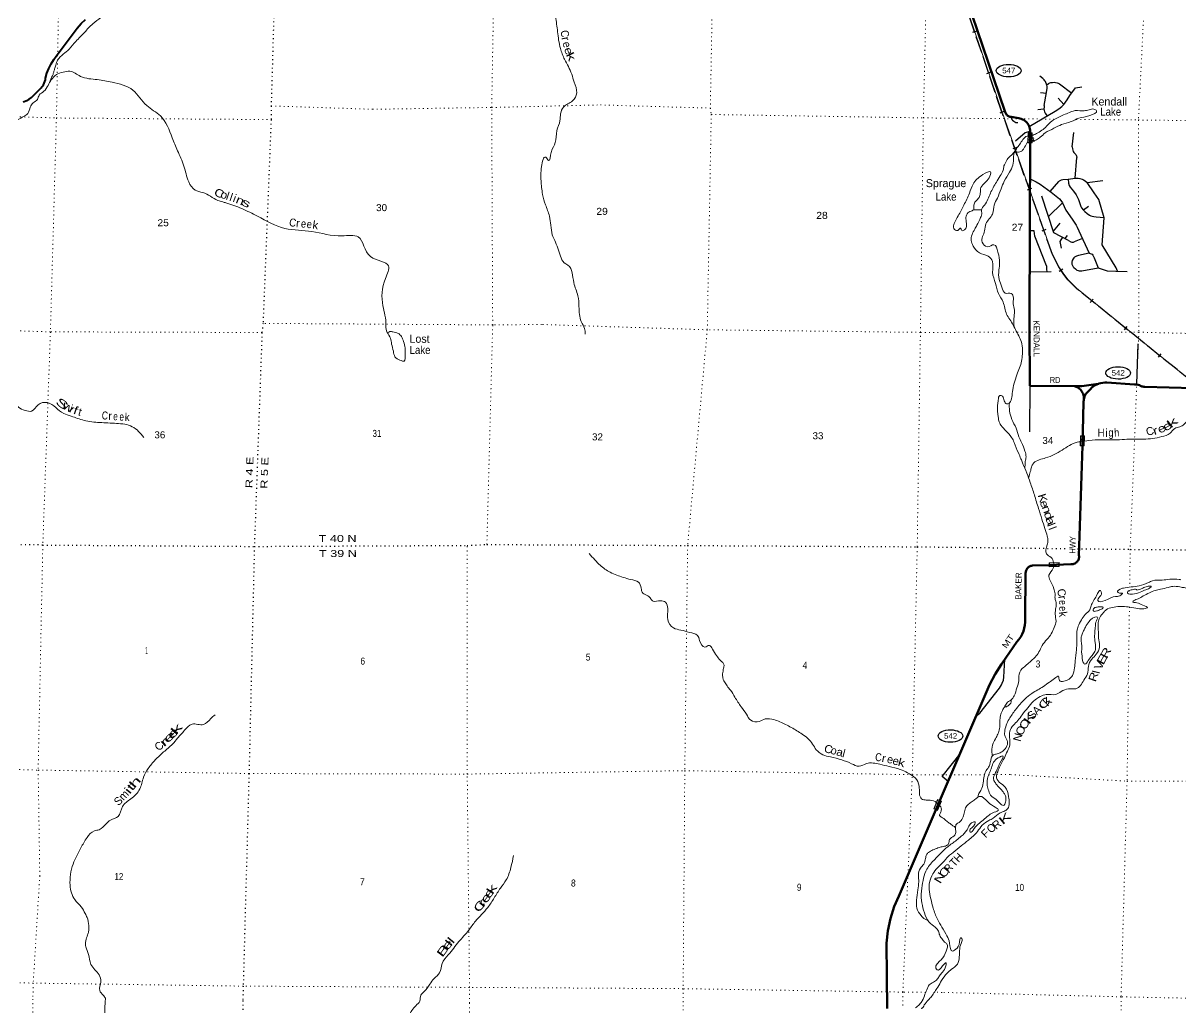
# Model space of a CAD drawing. Header units: feet. Extents: x -489137 to -242534, y 368785 to 558127.
# Drawn here: x -302494 to -273567, y 507338 to 531941 of the extents above; entities that cross this region are included whole.
import ezdxf
from ezdxf.enums import TextEntityAlignment as Align

# ---------------------------------------------------------------- set-up
doc = ezdxf.new("R2010")
doc.units = ezdxf.units.FT
doc.header["$LTSCALE"] = 70
doc.linetypes.add('DOTTED', pattern=[1.5, 0.3, -1.2])
doc.linetypes.add('LONG_DASHED', pattern=[7.5, 6, -1.5])
for name, color, linetype, lineweight in [('17', 7, 'Continuous', 25), ('23', 7, 'Continuous', 70), ('26', 7, 'Continuous', 40), ('29', 7, 'Continuous', 25), ('39', 7, 'Continuous', 13), ('59', 7, 'Continuous', 13), ('6', 7, 'DOTTED', 25), ('63', 7, 'Continuous', 25), ('7', 7, 'DOTTED', 13)]:
    doc.layers.add(name, color=color, linetype=linetype, lineweight=lineweight)
doc.layers.add('41', color=7, linetype='Continuous')

msp = doc.modelspace()

# ---------------------------------------------------------------- linework, layer by layer
at = {"layer": '17'}
for centre in [(-277869.13, 530754.75), (-275134.23, 523201.69), (-279322.98, 514129.83)]:
    msp.add_ellipse(centre, major_axis=(-309.24, 1), ratio=0.500121, dxfattribs=at)
at = {"layer": '23'}
for points in [[(-276223.47, 522872.45), (-277340.18, 522880.81), (-277348.92, 524379.46), (-277343.27, 526950.73), (-277334.45, 528949.16), (-277330.12, 529231.88), (-277331.45, 529266.62), (-277336.41, 529301.03), (-277344.94, 529334.73), (-277356.94, 529367.36), (-277372.29, 529398.55), (-277390.82, 529427.97), (-277412.31, 529455.29), (-277436.55, 529480.22), (-277463.26, 529502.47), (-277492.15, 529521.81), (-277522.9, 529538.02), (-277555.18, 529550.93), (-277588.63, 529560.4), (-277615.49, 529565.35), (-277805.41, 529597.38), (-277822.52, 529599.31), (-277839.34, 529603.02), (-277855.68, 529608.47), (-277871.36, 529615.59), (-277886.21, 529624.32), (-277900.06, 529634.55), (-277912.78, 529646.17), (-277924.2, 529659.05), (-277934.22, 529673.06), (-277942.72, 529688.04), (-277943.53, 529689.91), (-277947.22, 529699.34), (-277961.01, 529739.91), (-281933.98, 541423.99)], [(-276223.47, 522872.45), (-276044.57, 522871.11), (-275630.64, 522930.92), (-275628.17, 522931.28)], [(-275990.63, 522540.63), (-275992.28, 522583.57), (-275994.97, 522615.61), (-276000.99, 522647.2), (-276010.29, 522677.98), (-276022.75, 522707.62), (-276038.24, 522735.8), (-276056.59, 522762.21), (-276077.6, 522786.55), (-276101.04, 522808.56), (-276126.65, 522828), (-276154.16, 522844.66), (-276183.25, 522858.35), (-276223.47, 522872.45)], [(-275990.63, 522540.63), (-275983.25, 522574.17), (-275971.46, 522609.57), (-275956.04, 522643.54), (-275937.15, 522675.71), (-275924.1, 522694.18), (-275819.25, 522805.13), (-275795.58, 522830.18), (-275770.62, 522850.8), (-275755.31, 522863.45), (-275711.73, 522892.36), (-275665.38, 522916.57), (-275628.17, 522931.28)], [(-273252.09, 522818.58), (-274467.84, 522857.04), (-274492.71, 522857.82), (-274517.84, 522860.53), (-274526.87, 522862.18), (-274543.17, 522866.97), (-274558.88, 522873.43), (-274573.83, 522881.5), (-274600.71, 522893.5), (-274633.1, 522904.33), (-274666.44, 522911.71), (-274675.38, 522912.73), (-274700.19, 522915.55), (-274725.38, 522917.11), (-275416.71, 522960.11), (-275462.6, 522961.77), (-275514.8, 522958.52), (-275566.37, 522949.82), (-275616.74, 522935.79), (-275628.17, 522931.28)], [(-280907.1, 507320.19), (-280917.88, 508950.2), (-280887.13, 509262.78), (-280823.87, 509570.42), (-280728.8, 509869.77), (-280615.6, 510132.03), (-279687.14, 512288.18), (-278344.28, 515406.67), (-278209.85, 515675.11), (-278048.09, 515928.01), (-278030.5, 515952.31), (-277664.42, 516485.96), (-277613.69, 516544.64), (-277569.37, 516608.29), (-277531.94, 516676.23), (-277501.82, 516747.71), (-277479.34, 516821.95), (-277464.74, 516898.13), (-277458.18, 516975.42), (-277459.51, 517049.65), (-277444.67, 518206.06), (-277443.37, 518225.35), (-277440.06, 518244.39), (-277434.78, 518262.98), (-277427.59, 518280.92), (-277418.56, 518298), (-277407.79, 518314.05), (-277395.41, 518328.89), (-277381.54, 518342.35), (-277366.34, 518354.29), (-277349.97, 518364.57), (-277332.62, 518373.09), (-277314.48, 518379.74), (-277295.74, 518384.47), (-277276.61, 518387.21), (-277273.28, 518387.47), (-276853.4, 518402.91), (-276319.44, 518422.55), (-276294.64, 518423.46), (-276269.44, 518425.68), (-276255.79, 518428), (-276237.04, 518433.27), (-276218.93, 518440.46), (-276201.68, 518449.51), (-276185.47, 518460.32), (-276170.47, 518472.76), (-276156.86, 518486.69), (-276144.78, 518501.98), (-276134.37, 518518.44), (-276125.73, 518535.91), (-276118.96, 518554.18), (-276114.15, 518573.05), (-276111.33, 518592.33), (-276110.54, 518611.79), (-276111.79, 518631.24), (-276112.36, 518635.66), (-276027.89, 521378.38), (-275997.1, 522475.58), (-275996.73, 522489.18), (-275992.64, 522525.58), (-275991.27, 522537.74), (-275990.63, 522540.63)]]:
    msp.add_lwpolyline(points, dxfattribs=at)
at = {"layer": '26'}
msp.add_lwpolyline([(-302494.93, 529973.87), (-302405.63, 530005.88), (-302344.12, 530041.91), (-302286.71, 530084.18), (-302234.03, 530132.21), (-302207.37, 530160.8), (-302070.31, 530298.08), (-302045.41, 530323.02), (-302024.12, 530348.08), (-302009.97, 530365.58), (-301986.34, 530402.01), (-301966.65, 530440.72), (-301951.12, 530481.27), (-301939.91, 530523.22), (-301933.14, 530566.11), (-301900.46, 530690.72), (-301854.94, 530811.22), (-301797.06, 530926.3), (-301727.48, 531034.71), (-301665.94, 531113.41), (-301141.6, 531817.58), (-301043.06, 531930.3), (-300933.28, 532032.11)], dxfattribs=at)
at = {"layer": '29'}
for p, q in [((-276599.22, 530425.07), (-276291.46, 530192.78)), ((-277074.83, 530208.47), (-276923.09, 530195.74)), ((-276979.62, 529887.88), (-276920.63, 530209.99)), ((-276628.28, 530069.75), (-276492.91, 529907.07)), ((-277357.63, 529360.73), (-276704.85, 529746.48)), ((-277143.73, 529780.34), (-276986.94, 529801.46)), ((-276278.93, 528848.51), (-276237.65, 529205.43)), ((-276208.7, 528067.85), (-276166.9, 528581.3)), ((-276831.86, 527737.16), (-276616.41, 527983.8)), ((-275909.58, 527956.6), (-275520.31, 528009.55)), ((-276871.03, 527111.76), (-276526.6, 527454.8)), ((-275878.32, 527362.23), (-275996.6, 527265.81)), ((-276750.74, 526743.36), (-276578.86, 526945.78)), ((-276403.54, 526633.79), (-276464.35, 526558.63)), ((-276027.64, 526561.87), (-276228.82, 526473.68)), ((-276117.39, 526751.16), (-275859.55, 526197.31)), ((-275859.55, 526197.31), (-276121.44, 526133.75)), ((-275734.15, 526075.41), (-275629.64, 525824.66)), ((-277345.96, 525726.55), (-276809.17, 525735.06)), ((-276039.75, 525756.25), (-275629.64, 525824.66)), ((-274667.67, 522917.69), (-274635.32, 523925.21)), ((-277340.18, 522880.81), (-277351.35, 521729.11))]:
    msp.add_line(p, q, dxfattribs=at)
for points in [[(-276920.63, 530209.99), (-276906.04, 530317.02), (-276908.24, 530354.58), (-276919.29, 530394.36), (-276952.42, 530482.75), (-276965.11, 530504.3), (-276978.37, 530524.19), (-277014.26, 530562.3), (-277091.56, 530619.76)], [(-276921.5, 530393.82), (-276871.25, 530433.59), (-276842.54, 530447.95), (-276816.03, 530455.69), (-276775.17, 530462.32), (-276736.52, 530464.53), (-276696.77, 530460.11), (-276657.01, 530452.37), (-276630.51, 530441.32), (-276599.22, 530425.07)], [(-276338.1, 530130.28), (-276195.31, 530321.6), (-276042.09, 530352.58)], [(-276704.85, 529746.48), (-276613.4, 529804.35), (-276541.62, 529861.81), (-276492.91, 529907.07), (-276404.68, 530024.22), (-276338.1, 530130.28)], [(-276979.62, 529887.88), (-276986.09, 529841.36), (-276986.94, 529801.46), (-276979.47, 529757.39), (-276970.63, 529725.35), (-276957.38, 529693.31), (-276939.71, 529665.69), (-276909.79, 529625.38)], [(-277813.25, 529598.7), (-277787.27, 529536.96), (-277771.81, 529514.86), (-277740.89, 529489.45), (-277716.59, 529472.88), (-277692.3, 529461.83), (-277674.63, 529457.41), (-277641.5, 529455.2)], [(-277697.03, 529004.31), (-277460.33, 529212.53), (-277332.79, 529244.79)], [(-276278.93, 528848.51), (-276277.91, 528804.21), (-276269.63, 528764.99), (-276255.82, 528731.29), (-276238.71, 528709.74), (-276192.33, 528658.91), (-276180.73, 528639.58), (-276174.1, 528621.9), (-276168.58, 528600.91), (-276166.9, 528581.3)], [(-277317.86, 528047.26), (-277178.42, 527977.5), (-277085.12, 527921.53), (-276808.56, 527717.3), (-276599.55, 527551.92), (-276567.24, 527513.68), (-276524.14, 527450.02), (-276437.32, 527270.77), (-276283.31, 527042.56)], [(-276616.41, 527983.8), (-276599.82, 528000.38), (-276579.94, 528011.43), (-276546.26, 528025.25), (-276515.89, 528031.32), (-276380.61, 528045.14), (-276210.54, 528067.24), (-276136, 528068.89), (-276091.27, 528062.82), (-276033.3, 528045.69), (-275996.3, 528025.25), (-275957.1, 528000.38), (-275909.58, 527956.6)], [(-276380.61, 528046.24), (-276373.98, 527942.38), (-276361.28, 527888.79), (-276336.44, 527842.93), (-276252.51, 527741.28), (-276181.83, 527648.47), (-276162.5, 527614.77), (-276126.61, 527531.35), (-276084.65, 527409.81), (-276064.77, 527357.88), (-276047.1, 527328.05), (-275996.6, 527265.81), (-275968.13, 527235.78), (-275905.75, 527182.2), (-275851.07, 527147.39), (-275815.74, 527129.71), (-275786.48, 527120.32), (-275741.75, 527110.93), (-275684.88, 527102.65), (-275486.1, 527084.97)], [(-275149.83, 525744.8), (-275179.25, 525828.87), (-275529.53, 526406.26), (-275484.96, 527078.92), (-275612.56, 527532.97), (-275730.27, 527699.14), (-275909.58, 527956.6)], [(-276375.66, 526507.26), (-276741.7, 526704.55), (-277041.16, 527622.32)], [(-276283.31, 527042.56), (-276182.93, 526897.14), (-276154.22, 526846.32), (-276117.39, 526751.16)], [(-276923.7, 525876.83), (-277213.39, 526616.07), (-277230.78, 526752.35), (-277320.12, 526749.45)], [(-276525.47, 526591.68), (-276587.26, 526488.48), (-276560.99, 526317.46)], [(-276375.66, 526507.26), (-276317.12, 526478.93), (-276292.82, 526470.09), (-276261.9, 526467.88), (-276248.65, 526467.88), (-276228.82, 526473.68)], [(-275859.55, 526197.31), (-275806.36, 526180.05), (-275786.48, 526167.9), (-275768.81, 526145.8), (-275734.15, 526075.41)], [(-276121.44, 526133.75), (-276175.2, 526117.07), (-276204.48, 526105.47), (-276221.58, 526096.08), (-276235.4, 526085.58), (-276244.78, 526076.19), (-276259.69, 526052.43), (-276283.43, 526008.79), (-276290.61, 525972.88), (-276291.16, 525940.29), (-276287.84, 525918.19), (-276268.53, 525873.44), (-276255.82, 525850.79), (-276239.25, 525833.11), (-276200.06, 525800.51), (-276161.95, 525773.45), (-276136.55, 525762.4), (-276109.5, 525756.32), (-276071.4, 525753.56), (-276039.75, 525756.25)], [(-276923.7, 525876.83), (-276922.3, 525831.45), (-276922.3, 525783.94), (-276915.67, 525736.43)], [(-275629.64, 525824.66), (-275411.12, 525754.11), (-275188.24, 525748.19), (-274904.6, 525740.12)], [(-278101.68, 515329.19), (-278048.68, 515406.66), (-278028.8, 515450.86), (-278002.3, 515523.78), (-277989.05, 515596.7), (-277962.54, 516049.72)], [(-278686.01, 514628.89), (-278592.94, 514698.76), (-278101.68, 515329.19)], [(-279378.55, 512993.53), (-279530.28, 513116.37), (-279081.87, 513683.53)]]:
    msp.add_lwpolyline(points, dxfattribs=at)
at = {"layer": '39'}
for p, q in [((-277268.96, 529071.95), (-277383.97, 529013.65)), ((-278548.41, 527275.1), (-278743.08, 527275.96)), ((-280054.84, 507344.67), (-280054.79, 507344.47))]:
    msp.add_line(p, q, dxfattribs=at)
for points in [[(-287543.18, 539856.9), (-287679.36, 539728.76), (-287777.08, 539325.26), (-287864.4, 539097.55), (-287801.2, 538826), (-288257.1, 538331.99), (-288617.98, 537998.61), (-288782.07, 537723.01), (-288803.19, 537306.66), (-288878.45, 536795.04), (-289098.73, 536367.56), (-289348.71, 536016.06), (-289452.93, 535657.33), (-289667.26, 535282.28), (-289902.61, 534774.35), (-290090.73, 534451.01), (-290112.91, 534117.71), (-290116.5, 533961.93), (-290057.18, 533751.26), (-290063.88, 533621.92), (-289883.27, 533344.16), (-289742.44, 533088.07), (-289620.06, 533051.32), (-289463.61, 532778.48), (-289284.33, 532407.63), (-289195.89, 532104.81), (-289140.61, 531726.23), (-289070.51, 531308.66), (-288964.7, 531037.62), (-288787.37, 530668.87), (-288725.59, 530470.26), (-288662.39, 530198.72), (-288766.99, 529997.94), (-288989.48, 529845.91), (-289064.63, 529674.45), (-289080.89, 529504.95), (-289156.79, 529256.58), (-289198.06, 528956.36), (-289298.11, 528712.9), (-289370.23, 528512.99), (-289436.4, 528590.26), (-289540.14, 528357.06), (-289554.94, 528003.25), (-289514.48, 527663.67), (-289442.81, 527401.95), (-289345.53, 527119.06), (-289311.18, 526891.06), (-289277.19, 526652.95)], [(-301843.51, 530443.16), (-301824.64, 530481.29), (-301792.83, 530565.76), (-301755.05, 530644.05), (-301731.51, 530718.54), (-301707.91, 530797.08), (-301682, 530891.77), (-301633.28, 531018.45), (-301491.04, 531165.81), (-301345.06, 531294.89), (-301177.78, 531486.35), (-300957.2, 531715.36), (-300755.18, 531924.45), (-300553.99, 532084.97), (-300374.48, 532280.28), (-300232.94, 532506.58), (-300049.79, 532677.53), (-299793.28, 532875.57), (-299670.19, 532968.61), (-299561.85, 532908.07), (-299384.47, 532977.92), (-299218.86, 533070.23), (-299060.7, 533201.13), (-298922.16, 533249.37), (-298855.49, 533240.14), (-298710.29, 533322.68), (-298290.6, 533469.37), (-298074.95, 533407.01), (-297734.8, 533401.23), (-297271.67, 533482.41), (-296969.96, 533598.72), (-296769.62, 533708.66), (-296538.39, 533729.01), (-296274.29, 533777.15), (-296094.09, 533774.08), (-295837.81, 533838.54), (-295657.21, 533859.76), (-295398.76, 533812.86), (-295258.4, 533729.51), (-295079.09, 533673.84), (-294791.69, 533662.88), (-294581.71, 533744.32), (-294365.44, 533837.8), (-294096.51, 533932.4), (-293762.47, 533924.7), (-293389.24, 534078.25), (-293156.79, 534290.86), (-292805.67, 534574.33), (-292680.38, 534677.45), (-292432.86, 534823.02), (-292191.14, 534984.88), (-292096.56, 535068.28)], [(-303530.67, 528985.19), (-303424.95, 529024.9), (-303253.02, 529131.27), (-303099.74, 529333.09), (-302905.13, 529463.37), (-302616.32, 529535.37), (-302483.38, 529612.04), (-302380.92, 529683.17), (-302317.51, 529839.96), (-302242.7, 529952.04), (-302140.1, 530031.25), (-302091.58, 530145.8), (-301974.56, 530238.93), (-301872.82, 530386.98), (-301791.53, 530523.23), (-301663.74, 530654.64), (-301496.61, 530716.57), (-301332.13, 530742.11), (-301058.9, 530611.98), (-300643.04, 530532.04), (-300269.5, 530464.97), (-299752.37, 530265.92), (-299406.47, 529881.54), (-299066.55, 529622.76), (-298767.93, 529077.27), (-298635.66, 528755.23), (-298478.13, 528370.01), (-298357.21, 527975.29), (-298196.67, 527768.14), (-298003.25, 527708.18), (-297629.84, 527513.59), (-297508.97, 527475.1), (-297428.33, 527453.49), (-297031.82, 527307.09), (-296638.06, 527118.24), (-295952.6, 526813.1), (-295277.48, 526734.83), (-294525.9, 526626.92), (-294121.3, 526599.8), (-293815.65, 526110.86), (-293365.99, 525874.5), (-293440.1, 525564.06), (-293506.4, 524877.02), (-293433.39, 524404.18), (-293435.89, 524375.89), (-293402.18, 524213.39)], [(-277284.45, 529131.51), (-277173.45, 529182.06), (-276923.45, 529365.51), (-276793.05, 529494.5), (-276602.61, 529601.11), (-276316.32, 529722.52), (-276203.61, 529754.95), (-275982.68, 529751.13), (-275859.99, 529779.16), (-275737.8, 529793.03), (-275672.27, 529754.25), (-275844.99, 529632.84), (-276117.15, 529565.59), (-276310.84, 529481.38), (-276546.69, 529408.79), (-276736.69, 529314.32), (-276957.87, 529198.68), (-277079.29, 529093.67), (-277174.87, 529030.26), (-277255.11, 528985.65)], [(-277987.55, 528372.8), (-277841.05, 528610.56), (-277776.14, 528666.96), (-277693.2, 528773.35), (-277532.75, 529004.53), (-277437.8, 529106.44), (-277284.45, 529131.51)], [(-277383.97, 529013.65), (-277415.02, 528944.94), (-277491.15, 528808.67), (-277544.19, 528743.74), (-277650.54, 528719.18), (-277713.4, 528719.4), (-277745.56, 528615.26), (-277765.82, 528391.23), (-277845.02, 528219.92), (-277978.99, 527991.84), (-278060.8, 527804.42), (-278152.39, 527570.79), (-278233.69, 527397.53), (-278272.25, 527172.12), (-278437.2, 526928.95), (-278469.96, 526751.94), (-278528.86, 526468.54), (-278403.18, 526354.73), (-278237.07, 526405.5), (-278136.29, 526219.68), (-278095.22, 525952.98), (-278111.7, 525777.41), (-278106.29, 525534.24), (-278036.04, 525345.46), (-277956.3, 525194.81), (-277806.41, 525189.47), (-277751.84, 525072.11), (-277759.12, 524926.59), (-277722.13, 524771.39), (-277735.86, 524615.97), (-277732.12, 524355)], [(-277255.11, 528985.65), (-277255.7, 529008.24), (-277248.31, 529033.57), (-277246.2, 529069.44), (-277256.76, 529075.77), (-277270.47, 529071.55)], [(-278743.08, 527275.96), (-278741.69, 527314.38), (-278740.72, 527397.36), (-278698.95, 527486.99), (-278608.05, 527589.04), (-278578.22, 527685.17), (-278562.69, 527834.45), (-278456.81, 527958.24), (-278359.26, 528076.25), (-278321.44, 528224.74), (-278514.54, 528156.7), (-278756.24, 527922.33), (-278849.63, 527694.84), (-278988.19, 527396.05), (-279129.64, 527129.77), (-279229.82, 526938.96), (-279236.45, 526811.64), (-279142.86, 526763.76), (-279071.94, 526817.92), (-279039.48, 526762.1), (-278972.06, 526775.9), (-278924.43, 526859.24), (-278932.98, 527015.45), (-278922.16, 527146.68), (-278835.83, 527234.72), (-278780.41, 527252.99), (-278745.1, 527276.03), (-278743.08, 527275.96)], [(-276743.35, 518362.29), (-276748.28, 518468.94), (-276809.59, 518591.65), (-276926.02, 518680.84), (-276905.69, 518906.89), (-276887.64, 519013.56), (-276906.05, 519121.53), (-276964.07, 519311.9), (-277038.57, 519551.46), (-277122.33, 519815.64), (-277227.75, 520153.48), (-277330.15, 520462.87), (-277417.03, 520696.79), (-277521.32, 520953.6), (-277562.23, 521056.3), (-277625.91, 521202.32), (-277732.09, 521463.25), (-277794.48, 521588.99), (-277950.38, 521764.62), (-278036.14, 521860.82), (-278093.99, 521943.87), (-278132.49, 522113.3), (-278143.74, 522194.69), (-278146.02, 522300.06), (-278144.32, 522403.26), (-278129.89, 522522.21), (-278091.22, 522638.27), (-278026.91, 522621.81), (-277978.27, 522508.71), (-277920.28, 522429.7), (-277854.73, 522447.62), (-277842.07, 522461.34), (-277790.59, 522595.16), (-277767.67, 522780.63), (-277715.22, 522997.44), (-277646.86, 523205.58), (-277580.03, 523371.25), (-277525.01, 523715.53), (-277537.52, 523930.6), (-277678.26, 524245.41), (-277755.97, 524395.99), (-277840.13, 524536.67), (-277920.52, 524669.12), (-278008.96, 524971.93), (-278124.92, 525186.64), (-278198.99, 525438.33), (-278269.93, 525720.27), (-278274.61, 525983.66), (-278385.32, 526119.22), (-278601.44, 526199.81), (-278755.39, 526373.35), (-278809.17, 526512.95), (-278715.75, 526797.14), (-278663.63, 526892.47), (-278569.45, 527085.52), (-278538.81, 527203.89), (-278550.73, 527267.08), (-278471.04, 527395.86), (-278326.55, 527690.38), (-278176.64, 527966.48), (-278079.72, 528122.99), (-278005.52, 528268.15), (-277987.55, 528372.8)], [(-289277.19, 526652.95), (-289116.73, 526266.58), (-288938.31, 525928.16), (-288882.69, 525895.81), (-288736.21, 525459.31), (-288634.54, 525129.7), (-288605.77, 524859.38), (-288594.62, 524662.58), (-288550.34, 524484.85), (-288465.4, 524309.71), (-288448.01, 524173.44)], [(-293402.18, 524213.39), (-293317.52, 524070.27), (-293287.62, 523922.01), (-293244.03, 523745.18), (-293203.91, 523602.82), (-293079.68, 523523.79), (-292970.75, 523497.65), (-292951.85, 523657.23), (-292946.99, 523825.14), (-292990.89, 523983.76), (-293043.4, 524112.16), (-293127.13, 524190.5), (-293254.11, 524227.07), (-293330.94, 524234.45), (-293388.19, 524204.69)], [(-303618.93, 522777.12), (-303559.6, 522818.52), (-303441.26, 522781.91), (-303309.79, 522659.79), (-303181.83, 522440.6), (-303048.99, 522300.21), (-302903.04, 522410.42), (-302788.93, 522481.28), (-302613.19, 522349.48), (-302447.85, 522266.65), (-302284.23, 522248.67), (-302122.42, 522404.89), (-301885.2, 522459.21), (-301680.59, 522340.56), (-301481.2, 522189.7), (-301297.05, 522122.4), (-300972.35, 522015.67), (-300584.85, 521963.39), (-300161.74, 521942.25), (-299767.23, 521859.35), (-299478.75, 521591.93)], [(-277851.6, 522452.08), (-277847.57, 522252.98), (-277790.27, 522042.39), (-277684.66, 521821.98), (-277611.23, 521608.78), (-277545.53, 521462.68), (-277463.93, 521251.22), (-277434.75, 521104.4), (-277453.1, 520989.64), (-277461.82, 520860.37), (-277467.03, 520810.95)], [(-276080.54, 521482.26), (-275866.36, 521516.26), (-275220.94, 521529.72), (-274729.38, 521550.68), (-274270.6, 521562.69), (-274043.73, 521611.3), (-273837.89, 521695.08), (-273720.01, 521814.4), (-273588.62, 521858.31), (-273480.96, 521919.27), (-273362.28, 522060.83), (-273278.85, 522124.67), (-273260.7, 522128.49)], [(-277372.94, 520569.68), (-277358.74, 520625.87), (-277319.2, 520766.2), (-277288.78, 520878.5), (-277241.51, 520951.73), (-276944.95, 521076.83), (-276534.21, 521274.8), (-276158.05, 521469.96), (-276080.54, 521482.26)], [(-285012.5, 515579.39), (-285015.97, 515683.26), (-284991.27, 515826.54), (-284981.87, 515903.3), (-285071.03, 516020.18), (-285170.21, 516143.31), (-285270.87, 516298.85), (-285348.29, 516391.24), (-285458.31, 516352.63), (-285591.26, 516514.79), (-285645.76, 516645.26), (-285842.99, 516719.45), (-286058.71, 516777.77), (-286248.21, 516829.57), (-286386.55, 517032.3), (-286385.77, 517317.67), (-286441.92, 517470.43), (-286570.85, 517511.07), (-286749.26, 517499.94), (-286813.06, 517559.72), (-286884.69, 517635.83), (-287013.17, 517702.78), (-287053.71, 517820.86), (-287119.94, 517975.82), (-287311.26, 518039.79), (-287498.71, 518093.58), (-287824.62, 518222.58), (-288076.89, 518394.87), (-288212.31, 518530.75), (-288349.35, 518690.96)], [(-278274.57, 513630.48), (-278290.67, 513746.47), (-278252.98, 513947.6), (-278182.83, 514092.91), (-278126.01, 514206.3), (-278092.32, 514352.91), (-278085.89, 514530.86), (-278066.53, 514673.93), (-278011.51, 514793.46), (-277965.98, 514874.85), (-277895.41, 514975.6), (-277818.57, 515025.51), (-277729.34, 515137.74), (-277663.37, 515335.85), (-277612.53, 515508.17), (-277614.44, 515623.65), (-277528.44, 515814.96), (-277419.68, 515906.25), (-277312.73, 516003.68), (-277231.1, 516073.67), (-277133.48, 516193.7), (-277055.01, 516344.79), (-276945.65, 516508.95), (-276827.11, 516646.47), (-276750.45, 516803.69), (-276687.96, 516961.42), (-276702.16, 517129.99), (-276695.87, 517303.89), (-276679.27, 517426.81), (-276710.39, 517575.73), (-276710.57, 517683.05), (-276740.41, 517811.68), (-276832.35, 518017.43), (-276862.04, 518150.1), (-276756.44, 518322.49), (-276743.35, 518362.29)], [(-273590.26, 517854.25), (-273769.18, 517869.85), (-273883.77, 517841.54), (-274073.97, 517797.69), (-274208.89, 517768.08), (-274353.09, 517706.39), (-274507.99, 517628.9), (-274632.15, 517560.43), (-274747.55, 517509.87), (-274768.68, 517486.32), (-274668.21, 517460.47), (-274518.34, 517398.44), (-274398.79, 517339.51), (-274489.15, 517308.31), (-274598.6, 517310.18), (-274794.19, 517341.45), (-274973.88, 517364.05), (-275101.48, 517368.59), (-275276.77, 517344.46), (-275435.14, 517283.29), (-275502.52, 517214.82), (-275590.16, 517090.38), (-275631.22, 516964.28), (-275633.21, 516852.99), (-275626.39, 516704.94), (-275616.47, 516530.45), (-275598.52, 516353.66), (-275679.89, 516178.37), (-275792.13, 516046.71), (-275877.62, 515869.55), (-275900.69, 515680.04), (-275989.29, 515529.32), (-276073.32, 515392.6), (-276193.87, 515311.85), (-276372.48, 515308.09), (-276557.47, 515239.76), (-276687.78, 515169.49), (-276929.11, 515169.98), (-277081.18, 515114.66), (-277249.7, 514997.15), (-277389.45, 514834.07), (-277531.51, 514662.97), (-277642.31, 514515.06), (-277749.92, 514399.43), (-277838.51, 514248.7), (-277841.84, 514044.32), (-277840.58, 513910.64), (-277901.11, 513750.81), (-277975.97, 513587.45), (-278084.62, 513386.82), (-278142.76, 513237.03), (-278175.35, 513120.75), (-278103.35, 512980.5), (-277955.82, 512853.76), (-277873.22, 512613.92), (-277894.08, 512317.02), (-277963.04, 512260.76), (-278084.59, 512208.39), (-278255.65, 512076.8), (-278363.16, 512019.89), (-278529.73, 511900.28), (-278651.02, 511742.62), (-278875.79, 511527.9), (-279059.43, 511384.61), (-279257.92, 511223.62), (-279421.38, 511077.59), (-279468.13, 511018.51), (-279651.22, 510834.7), (-279762.16, 510682.74), (-279844.78, 510473.08), (-279853.37, 510291.16), (-279814.89, 510065.04), (-279756.38, 509832.13), (-279646.88, 509550.83), (-279538.29, 509356.64), (-279410.47, 509133.41), (-279345.86, 508956.98), (-279269.9, 508757.87), (-279226.63, 508776.57), (-279109.76, 508924.27), (-279057.18, 509088.43), (-279032.38, 509045.02), (-279058.17, 508948.75), (-279097.22, 508765.89), (-279102.7, 508614.23), (-279147.83, 508431.58), (-279294.43, 508303.17), (-279407.61, 508201.91), (-279545.98, 508020.56), (-279641.24, 507853.87), (-279718.32, 507741.2), (-279793.52, 507624.42), (-279880, 507532.33), (-279979.73, 507410.35)], [(-275673.89, 517636), (-275573.87, 517766.08), (-275552.78, 517676.23), (-275634.28, 517553.6), (-275639.79, 517513.3), (-275457.13, 517516.92), (-275200, 517617.1), (-275093.87, 517635.59), (-275026.64, 517700.01), (-275101.59, 517702.68), (-275151.35, 517728.75), (-275044.83, 517814.05), (-275003.89, 517824.74), (-274610.26, 517885.64), (-274378.32, 517962.42), (-274271.17, 518009.22), (-274037.29, 518027.21), (-273839.86, 518046.5), (-273608.88, 518040.3), (-273567.02, 518033.55)], [(-274666.87, 517778.31), (-274595.39, 517791.97), (-274517.11, 517825.62), (-274410.18, 517866.36), (-274344.85, 517878.21), (-274304.56, 517870.7), (-274346.75, 517825.63), (-274441.46, 517786.48), (-274579.65, 517722.56), (-274774.04, 517674.82), (-274842.91, 517677.27), (-274898.96, 517697.49), (-274889.26, 517741.69), (-274806.78, 517779.25), (-274753.6, 517791.53), (-274696.52, 517799.62), (-274658.77, 517778.03)], [(-273590.26, 517854.25), (-273531.25, 517843.23), (-273484.6, 517837.15), (-273436.6, 517826.33), (-273407.53, 517818.22), (-273371.02, 517803.35), (-273343.98, 517789.15), (-273317.83, 517768.12)], [(-280196.31, 507338.27), (-280151.25, 507377.99), (-280056.46, 507475.85), (-280028.59, 507517.38), (-279959.96, 507676.92), (-279897.69, 507828.58), (-279858.24, 507910.19), (-279746.24, 507979.09), (-279654.34, 508052.76), (-279596.58, 508135.75), (-279526.38, 508226.39), (-279437.49, 508385.2), (-279430.52, 508465.95), (-279518.51, 508388.09), (-279654.04, 508285.6), (-279686.8, 508333.34), (-279561.94, 508533.39), (-279428.18, 508755.41), (-279415.6, 508935.16), (-279470.71, 508981.67), (-279542.44, 509073.32), (-279603.53, 509178.76), (-279615.81, 509231.84), (-279669.31, 509322.83), (-279821.11, 509443.65), (-279898.77, 509539.56), (-279993.67, 509775.79), (-280047.63, 510022.71), (-280038.62, 510328.13), (-279995.06, 510579.68), (-279911.87, 510805.51), (-279714.51, 511047.53), (-279565.01, 511200.14), (-279390.76, 511364.01), (-279174.04, 511524.35), (-279052.77, 511625.32), (-278968.75, 511705.34), (-278908.97, 511788.25), (-278845.92, 511905.47), (-278776.6, 511971.84), (-278707.22, 511983.55), (-278717.37, 511927.21), (-278772.73, 511854.27), (-278838.52, 511773.6), (-278827.97, 511728.68), (-278729.49, 511816.28), (-278600.82, 511953.43), (-278471.3, 512058.16), (-278356.24, 512155.3), (-278228.03, 512223.63), (-278128.25, 512290.94), (-278157.54, 512322.35), (-278337.99, 512436.09), (-278437.78, 512536.84), (-278504.83, 512589.85), (-278582.72, 512622.99), (-278625.62, 512614.4), (-278610.7, 512690.81), (-278554.38, 512790.04), (-278507.74, 512958.46), (-278483.37, 513127.67), (-278429.65, 513267.49), (-278356.77, 513376.26), (-278305.05, 513572.85), (-278247.15, 513659.88), (-278153.02, 513682.85), (-278056.22, 513723.94), (-277981.11, 513782.01), (-277901.13, 513918.87), (-277922.64, 514053.27), (-277958.86, 514117.33), (-277968.8, 514235.12), (-277858.02, 514551.09), (-277699.51, 514784.37), (-277460.48, 515057.3), (-277293.33, 515193.08), (-277144.13, 515280.91), (-277001.02, 515368.95), (-276851.24, 515472.95), (-276722.08, 515567.57), (-276622.74, 515622.75), (-276600.28, 515514.63), (-276491.26, 515500.63), (-276361.69, 515550.68), (-276277.31, 515640.81), (-276223.64, 515835.31), (-276205.35, 516004.74), (-276174.94, 516285.1), (-276165.91, 516479.15), (-276169.04, 516616.95), (-276133.51, 516870.81), (-276052.72, 517029.91), (-275954.44, 517168.15), (-275844.88, 517281.68), (-275810.84, 517381.71), (-275749.6, 517505.06), (-275673.89, 517636)], [(-275620.66, 517267.95), (-275636.11, 517262.22), (-275667.36, 517255.11), (-275726.54, 517245.07), (-275756.34, 517262.33), (-275735.85, 517324.37), (-275657.78, 517351.96), (-275552.02, 517360.34), (-275507.75, 517350.67), (-275550.23, 517297.51), (-275591.18, 517286.82), (-275620.19, 517269.63)], [(-276047, 516626.78), (-276035.05, 516676.97), (-275997.55, 516760.68), (-275951.73, 516850.16), (-275859.3, 516994.68), (-275787.95, 517060.98), (-275713.5, 517100.85), (-275648.54, 517102.58), (-275678.37, 517006.46), (-275701.28, 516877.69), (-275716.74, 516730.43), (-275720.83, 516617.19), (-275714.93, 516499.54), (-275698.4, 516395.69), (-275696.84, 516326.79), (-275716.03, 516244.46), (-275782.48, 516145.58), (-275882.57, 516013.49), (-275966.8, 515927.4), (-276013.44, 515983.73), (-276036.1, 516142.47), (-276046.55, 516246.1), (-276041.97, 516316.81), (-276046.2, 516424.27), (-276061.49, 516562.5), (-276052.86, 516633.06)], [(-279599.19, 512387.74), (-279748.81, 512512.67), (-279926.68, 512529.13), (-280043.21, 512559.6), (-280106.69, 512879.75), (-280200.88, 513079.51), (-280398.9, 513212.1), (-280576.39, 513295.36), (-280857.63, 513370.17), (-281088.95, 513422.96), (-281424.96, 513441), (-281607.86, 513374.62), (-281794.19, 513437.95), (-282038.15, 513533.71), (-282323.51, 513606.64), (-282510.13, 513661.88), (-282675.96, 513787.25), (-282768.14, 513930.24), (-282890.86, 514070.28), (-283028.99, 514176.43), (-283300.86, 514342.03), (-283585.68, 514485.81), (-283735.84, 514539.75), (-283950.25, 514555.49), (-284102.47, 514496.11), (-284314.42, 514523.91), (-284422.59, 514673.55), (-284553.75, 514860.45), (-284709.34, 515100.87), (-284820.69, 515274.91), (-284842.16, 515297.95), (-284919.24, 515410.04), (-284984.6, 515509.55), (-285012.5, 515579.39)], [(-277810.36, 515026.33), (-277819.22, 514949.7), (-277882.32, 514887.15), (-277925.88, 514860.36), (-277960.46, 514857.54), (-277968.34, 514863.9)], [(-300435.71, 507577.53), (-300495.2, 507655.13), (-300580.16, 507773.57), (-300554.11, 507989.29), (-300598.54, 508162.98), (-300701.51, 508288.14), (-300799.99, 508425.28), (-300861.97, 508674.51), (-300928.17, 508863.15), (-300884.96, 509161.28), (-300857.73, 509241.3), (-300856.23, 509395.13), (-300897.54, 509599.08), (-300944.74, 509695.92), (-301042.27, 509859.35), (-301206.06, 510041.34), (-301320.74, 510403.81), (-301246.92, 510931.68), (-301051.9, 511333.74), (-300898.59, 511591.5), (-300712.04, 511758.98), (-300597.37, 511789.32), (-300421.61, 511938.97), (-300314.95, 512028.31), (-300120.97, 512120.61), (-300010.64, 512367.76), (-299807.01, 512558.93), (-299581.01, 512808.03), (-299487.38, 513098.29), (-299367.8, 513320.8), (-299191.79, 513533.21), (-298983.82, 513732.33), (-298766.01, 513923), (-298636.83, 514074.31), (-298461.34, 514272.56), (-298275.23, 514427.91), (-297987.61, 514417.67), (-297807.87, 514565.15), (-297699.04, 514658.46)], [(-278006.79, 512734.09), (-277968.47, 512671.98), (-277938.98, 512589.94), (-277947.05, 512478.86), (-277996.78, 512393.57), (-278046.76, 512413.57), (-278180.11, 512539.81), (-278319.98, 512654.13), (-278377.8, 512793.87), (-278407.49, 512926.54), (-278388.83, 513106.08), (-278333.16, 513243.81), (-278287.97, 513371.79), (-278226.37, 513505.25), (-278090.98, 513603.69), (-278016.97, 513631.43), (-278086.19, 513455.71), (-278141.35, 513332.14), (-278194.2, 513216.59), (-278245.24, 513094.89), (-278235.94, 513015.6), (-278185.98, 512938.9), (-278131.6, 512872.17), (-278090.53, 512830.21), (-278028.12, 512761.17), (-278008.73, 512734.45)], [(-278629.16, 512614.76), (-278688.29, 512563.98), (-278780.04, 512494.36), (-278873.81, 512424.81), (-278944.09, 512332.15), (-278979.07, 512205.83), (-279020.28, 512075.69), (-279105.17, 511971.4), (-279175.79, 511925.32), (-279195.13, 511838.94), (-279196.01, 511814.68)], [(-279891.47, 509517.03), (-279957.15, 509551.76), (-280059.26, 509644.49), (-280164.09, 509830.45), (-280171.18, 510027.11), (-280139.55, 510285.15), (-280116.05, 510486.8), (-280122.14, 510655.07), (-280075.42, 510825.51), (-279990.53, 510929.8), (-279946.93, 511069.98), (-279921.29, 511162.21), (-279870.49, 511221.14), (-279764.78, 511284.2), (-279635.28, 511332.23), (-279530.66, 511364.95), (-279424.24, 511391.53), (-279373.95, 511436.31), (-279345.7, 511544.64), (-279232.96, 511633.76), (-279191.41, 511717.32), (-279200.13, 511812.8), (-279222.54, 511866.24), (-279234.47, 511872.74), (-279331.38, 511940.99), (-279414.41, 512000.64), (-279520.72, 512089.46), (-279593.84, 512142.69), (-279573.12, 512210.79), (-279549.66, 512299.05), (-279563.74, 512358.27), (-279591.3, 512381.52), (-279599.19, 512387.74)], [(-292600.09, 507472.28), (-292584.9, 507507.01), (-292555.11, 507657.81), (-292470.73, 507747.95), (-292336.48, 507927.42), (-292225.75, 508073.31), (-292088.84, 508214.22), (-292023.58, 508448.79), (-291871.88, 508662.06), (-291604.4, 508992.7), (-291360.88, 509277.62), (-291192.47, 509504.47), (-290886.14, 509843.85), (-290723.22, 510087.09), (-290568.4, 510330.62), (-290423.07, 510536.03), (-290306.5, 510843.69), (-290238.98, 511140.95)], [(-303964.46, 497532.06), (-303806.5, 497668.22), (-303748.83, 497897.66), (-303739.95, 498113.98), (-303555.06, 498338.66), (-303319.66, 498562.24), (-303151.72, 498932.98), (-303093.1, 499204.89), (-302764.8, 499606.57), (-302460.13, 499854.96), (-302269.99, 500043.1), (-302137.98, 500252.73), (-302020.45, 500628.6), (-302034.86, 500978.98), (-301970.25, 501428.83), (-301740.88, 501563.51), (-301676.71, 501721.99), (-301467.37, 502136.35), (-301224.89, 502677.48), (-301163.38, 503078.84), (-300984.75, 503475.65), (-300805.24, 503730.79), (-300716.24, 503915.04), (-300586.33, 504211.72), (-300451.55, 504635.78), (-300397.77, 504962.43), (-300374.52, 505279.63), (-300377.95, 505488.13), (-300369.13, 505702.43), (-300425.51, 506073.95), (-300511.27, 506306.49), (-300577.87, 506763.22), (-300462.68, 507124.97), (-300451.92, 507335.19), (-300447.23, 507454.48), (-300435.71, 507577.53)], [(-292600.09, 507472.28), (-292800.05, 507245.09), (-292936.6, 507013.3), (-293123.56, 506786.65), (-293279.74, 506399.48), (-293499.76, 506050.1), (-293558.42, 505776.16), (-293600.01, 505633.39), (-293218.92, 505321.64), (-292933.42, 505254.78), (-292641.53, 505293.01), (-292261.92, 505276.73), (-291685.86, 505369.53), (-291052.22, 505325.52), (-290649.87, 505241.97), (-290396.93, 505345.79), (-290121.91, 505171.91), (-289895.6, 504897.9), (-289532.94, 504756.53), (-289112.37, 504583.55), (-288575.16, 504474.84), (-288104.5, 504644.79), (-287707.12, 504609.91), (-287213.99, 504609.4), (-286552.13, 504742.85), (-286277.15, 504566.94), (-286044.64, 504298.87), (-285789.22, 503880.56), (-285834.28, 503582.05), (-285830.91, 503280.47), (-285700.63, 502959.97), (-285538.92, 502689.37), (-285437.65, 502337.12), (-285233.87, 502140.49), (-285154.46, 501713.83), (-285020.76, 501455.98), (-284953.61, 501114.58), (-284883.15, 500920.83), (-284688.23, 500598.93), (-284579.62, 500394.23), (-284388.9, 500517.6), (-284243.23, 500524.58), (-284197.74, 500298.99), (-284134.65, 500046.71), (-283986.12, 499909.95), (-283786.33, 499715.43), (-283588.89, 499415.74), (-283396.69, 499243.64), (-283173.84, 498996.01), (-282958.09, 498610.93), (-282792.12, 498350.37), (-282593.46, 498105.28), (-282381.55, 497910.5), (-282096.15, 497748.54), (-282089.55, 497745.42)], [(-279979.73, 507410.35), (-280005.93, 507358.64), (-280019.01, 507339.85)], [(-280019.01, 507339.85), (-280026.69, 507332.7), (-280035, 507328.35), (-280041.72, 507324), (-280046.46, 507318.46), (-280046.78, 507309.86)]]:
    msp.add_spline(points, degree=3, dxfattribs=at)
at = {"layer": '59'}
for points in [[(-277279.68, 529198.12), (-277282.11, 528948.13), (-277387.1, 528949.15), (-277384.67, 529199.14)], [(-277376.75, 529191.06), (-277287.75, 529190.2), (-277290.02, 528956.2), (-277379.02, 528957.06)], [(-276086.3, 521381.99), (-276077.86, 521631.84), (-275972.92, 521628.3), (-275981.36, 521378.44)], [(-276070.13, 521623.57), (-275981.18, 521620.57), (-275989.08, 521386.7), (-276078.03, 521389.71)], [(-276858.22, 518458.94), (-276608.45, 518469.64), (-276603.96, 518364.73), (-276853.73, 518354.04)], [(-276849.88, 518451.28), (-276616.1, 518461.3), (-276612.29, 518372.38), (-276846.07, 518362.37)], [(-279743.02, 512313.56), (-279643.61, 512542.95), (-279547.27, 512501.2), (-279646.67, 512271.82)], [(-279639.44, 512532.42), (-279557.79, 512497.03), (-279650.83, 512282.34), (-279732.49, 512317.72)]]:
    msp.add_lwpolyline(points, close=True, dxfattribs=at)
at = {"layer": '6'}
msp.add_line((-302007.03, 518902.47), (-303670.72, 518918.43), dxfattribs=at)
for points in [[(-296010.57, 550965.39), (-296069.59, 545905.54), (-296083.2, 545488.49), (-296109.96, 540632.43), (-296141.88, 540141.54), (-296161.09, 535173.42), (-296155.71, 534816.87), (-296297.74, 529873.37), (-296299.96, 529531.26), (-296500.06, 524439.99), (-296526.54, 524212.13), (-296717.54, 518867.44), (-296851.5, 513192.71), (-296996.7, 507880.81), (-297003.85, 507519.86)], [(-302007.03, 518902.47), (-296717.54, 518867.44), (-291400.99, 518892.7), (-290907.34, 518915.61), (-285890.73, 518890.81), (-280154.41, 518858.6), (-276400.8, 518813.46)], [(-276151.24, 518810.45), (-274832.98, 518794.6), (-273300.74, 518781.91)], [(-297003.85, 507519.86), (-297057.33, 502589.65), (-297145.73, 497362.73), (-297210.39, 492113.04), (-297229.6, 487234.12)]]:
    msp.add_lwpolyline(points, dxfattribs=at)
at = {"layer": '63'}
for p, q in [((-278667.99, 531742.96), (-278772.71, 531707.35)), ((-278317.78, 530713.03), (-278422.5, 530677.42)), ((-277987.93, 529731.77), (-278090.92, 529691.43)), ((-277664.74, 528834.43), (-277769.03, 528797.55)), ((-277302.11, 527808.81), (-277406.4, 527771.93)), ((-276939.49, 526783.19), (-277043.77, 526746.31)), ((-276517.11, 525798.21), (-276609.38, 525737.21)), ((-275759.63, 525048.5), (-275829.15, 524962.47)), ((-274913.51, 524364.78), (-274983.03, 524278.75)), ((-274067.38, 523681.07), (-274136.9, 523595.03))]:
    msp.add_line(p, q, dxfattribs=at)
at = {"layer": '63', "linetype": 'LONG_DASHED'}
for points in [[(-278018.5, 529664.43), (-278021.53, 529672.18), (-278035.9, 529714.45), (-282008.87, 541398.53)], [(-273254.72, 522954.19), (-276180.63, 525318.49), (-276387.99, 525527.3), (-276494.24, 525664.6), (-276616.32, 525849.27), (-276776.85, 526159.41), (-278018.56, 529665.15)]]:
    msp.add_lwpolyline(points, dxfattribs=at)
at = {"layer": '63', "lineweight": 13}
for points in [[(-278014.68, 529665.93), (-278017.68, 529673.59), (-278032.02, 529715.77), (-282004.99, 541399.85)], [(-273252.14, 522957.38), (-276177.88, 525321.54), (-276384.9, 525530.01), (-276490.9, 525666.99), (-276612.78, 525851.35), (-276773.08, 526161.04), (-278005.5, 529646.7)]]:
    msp.add_lwpolyline(points, dxfattribs=at)
at = {"layer": '7'}
for p, q in [((-274846.68, 517768.73), (-274847.81, 517683.91)), ((-278368.41, 513164.35), (-278219.16, 513164.44)), ((-280512.48, 507733.72), (-280512.48, 507315.18)), ((-279940.49, 507724.24), (-280509.32, 507733.72))]:
    msp.add_line(p, q, dxfattribs=at)
for points in [[(-301005.83, 551019.8), (-301205.51, 545659.22), (-301360.42, 540303.12), (-301560.9, 534920.3), (-301662.78, 529572.44), (-301813.2, 524228.33), (-302003.54, 518901.84), (-302119.4, 513279.1), (-302079, 510635.33), (-302242.68, 507956.3), (-302250.62, 507601.97)], [(-290907.34, 518915.61), (-290761.94, 524401.64), (-290786.77, 529835.01), (-290692.41, 535199.33), (-290573.47, 540514.19), (-290459.88, 545849.49), (-290411.57, 550893.52)], [(-285043.55, 550827.86), (-285012.28, 545797.19), (-285126.11, 540399.13), (-285227.11, 535075.54), (-285323.68, 529818.6), (-285301.02, 529659.86), (-285400.01, 524279.5), (-285890.73, 518890.81), (-285962.1, 513264.47), (-286002.67, 507817.23), (-286004.85, 507385.62)], [(-280512.48, 507733.72), (-280276.95, 513163.21), (-280154.41, 518858.6), (-280074.52, 524215.35), (-280000.64, 529574.33), (-279874.44, 534978.02), (-279717.63, 540386.7), (-279561.8, 545712.39), (-279600.58, 550759.52)], [(-274170.13, 550681.51), (-274191.99, 545583.9), (-274365.56, 540216.31), (-274361.18, 534834.29), (-274626.03, 529522.61), (-274616.7, 524221.4), (-274699.58, 522141.79)], [(-296297.74, 529873.37), (-293763.64, 529789.18), (-290786.77, 529835.01), (-288068.87, 529898.16), (-285323.68, 529818.6)], [(-303518.45, 529628.13), (-301662.78, 529572.44), (-296299.96, 529531.26)], [(-285301.02, 529659.86), (-280000.64, 529574.33), (-276738.82, 529542.94)], [(-276182.66, 529537.59), (-274626.03, 529522.61), (-273169.86, 529504.71)], [(-296526.54, 524212.13), (-301813.2, 524228.33), (-303593.43, 524282.28)], [(-277317.08, 524218.41), (-280074.52, 524215.35), (-285400.01, 524279.5), (-289538.6, 524412.73), (-290761.94, 524401.64), (-296500.06, 524439.99)], [(-273235.92, 524185.4), (-274616.7, 524221.4), (-277032.95, 524218.72)], [(-274699.58, 522141.79), (-274832.98, 518794.6), (-274845.62, 517847.82)], [(-291358.28, 509421.09), (-291398.46, 513178.68), (-291400.99, 518892.7)], [(-274852.19, 517356.03), (-274910.34, 513002.43), (-275060.34, 507613.76), (-275058.72, 507253.14)], [(-303747.72, 513321.33), (-302119.4, 513279.1), (-296851.5, 513192.71), (-291398.46, 513178.68), (-285962.1, 513264.47), (-280276.95, 513163.21), (-278475.56, 513164.29)], [(-278169.41, 513164.47), (-277816.82, 513164.68), (-274910.34, 513002.43), (-273373.41, 513001.13)], [(-291340.71, 507455.36), (-291341.48, 507849.46), (-291358.28, 509421.09)], [(-280509.26, 507731.27), (-286002.67, 507817.23), (-291341.48, 507849.46), (-296996.7, 507880.81), (-302242.68, 507956.3), (-303820.98, 507994.73)], [(-273441.59, 507581.37), (-275060.34, 507613.76), (-279532.83, 507724.24), (-279725.6, 507730.56)], [(-302477.22, 489835.09), (-302432.39, 491954.47), (-302384.06, 497287.48), (-302263.38, 502602.74), (-302250.62, 507601.97)], [(-291340.71, 507455.36), (-291353.1, 502440.37), (-291472.34, 497189.83), (-291649.84, 492045.77), (-291668.51, 486592.73), (-291747.38, 485154.05)], [(-286203.49, 487973.94), (-286145.4, 491728.79), (-285976.85, 497105.75), (-286045.56, 502447.35), (-286004.85, 507385.62)]]:
    msp.add_lwpolyline(points, dxfattribs=at)

# ---------------------------------------------------------------- texts
at = {"layer": '17', "width": 1.05}
for s, p in [('547', (-277866.22, 530686.44)), ('542', (-275131.33, 523133.38)), ('542', (-279320.08, 514061.52))]:
    msp.add_text(s, height=140, dxfattribs=at).set_placement(p, align=Align.CENTER)
at = {"layer": '17'}
for s, rotation, p in [('KENDALL', 270.334, (-277249.09, 524513.85)), ('BAKER', 89.265, (-277554.25, 517537.46))]:
    msp.add_text(s, height=150, rotation=rotation, dxfattribs=at).set_placement(p)
for s, rotation, width, p in [('RD', 359.571, 0.8, (-276841.2, 522952.08)), ('HWY', 88.236, 0.85, (-276204.67, 518686.06)), ('MT', 55.55, 1.25, (-277926.19, 516306.4))]:
    msp.add_text(s, height=150, rotation=rotation, dxfattribs=dict(at, width=width)).set_placement(p)
at = {"layer": '41'}
for s, rotation, width, p in [('C', 278.653, 0.9, (-289068.11, 531748.96)), ('r', 282.04, 1.1, (-289043.74, 531580.37)), ('e', 290.194, 1.2, (-288985.4, 531298.91)), ('k', 295.405, 1.55, (-288940.34, 531157.37)), ('C', 333.694, 1.25, (-297746.28, 527656.66)), ('o', 342.511, 1.1, (-297580.5, 527583.82)), ('n', 337.84, 1.35, (-297201.5, 527457.77)), ('s', 334.598, 1.6, (-297061.48, 527407.17)), ('C', 351.003, 0.9, (-295859.36, 526874.4)), ('e', 354.921, 0.85, (-295558.59, 526838.54)), ('e', 354.158, 0.85, (-295415.46, 526826.83)), ('k', 351.873, 1.05, (-295274.7, 526809.83)), ('S', 322.76, 1.75, (-301705.06, 522446.88)), ('w', 332.216, 1.45, (-301540.47, 522327.38)), ('f', 341.172, 1.35, (-301259.82, 522188.43)), ('C', 356.969, 0.8, (-300533.66, 522043.4)), ('e', 357.504, 0.75, (-300245.49, 522022.22)), ('e', 357.812, 0.75, (-300090.48, 522012.14)), ('k', 358.464, 0.9, (-299956.77, 522001.15)), ('e', 24.566, 1.3, (-274097.23, 521684.32)), ('e', 29.32, 1.45, (-273956.01, 521735.34)), ('k', 37.814, 1.95, (-273826, 521806.47)), ('H', 359.811, 0.9, (-275647.21, 521606.09)), ('g', 1.009, 0.85, (-275374.64, 521611.61)), ('h', 2.433, 0.85, (-275228.86, 521611.08)), ('r', 17.939, 1.3, (-274231.06, 521650.16)), ('K', 287.316, 1.2, (-277147.97, 520149.54)), ('e', 287.366, 1.15, (-277094.65, 519981.6)), ('n', 289.603, 1.3, (-277045.27, 519852.8)), ('d', 290.433, 1.4, (-276997.74, 519700.53)), ('a', 290.229, 1.3, (-276952.32, 519559.01)), ('r', 281.593, 1.1, (-276630.83, 517621.7)), ('e', 274.172, 0.8, (-276617.27, 517518.72)), ('e', 274.82, 0.85, (-276617.15, 517367.68)), ('E', 62.375, 1.55, (-275507.68, 515885.77)), ('R', 62.329, 1.4, (-275417.81, 516044.31)), ('V', 67.268, 1.25, (-275559.37, 515762.44)), ('R', 71.141, 1.2, (-275695.13, 515467.59)), ('C', 48.929, 1.65, (-277008.22, 514765.28)), ('K', 54.256, 1.65, (-277359.7, 514403.4)), ('k', 48.591, 2.1, (-298681.33, 514134.1)), ('O', 65.892, 1.1, (-277526.73, 514124.05)), ('O', 59.809, 1.25, (-277453.07, 514266.74)), ('r', 40.557, 2.05, (-298982.12, 513844.41)), ('e', 44.539, 2.05, (-298887.26, 513931.61)), ('e', 47.713, 1.95, (-298776.68, 514026.24)), ('N', 75.142, 1.05, (-277572.38, 513977.11)), ('C', 342.022, 1.05, (-282500.13, 513740.94)), ('a', 347.063, 1.1, (-282189.99, 513649.19)), ('C', 354.378, 0.85, (-281213.89, 513509.69)), ('r', 348.449, 1.1, (-281053.04, 513489.02)), ('e', 345.124, 1.05, (-280786.97, 513431.9)), ('k', 344.943, 1.25, (-280652, 513390.21)), ('t', 52.024, 1.7, (-299768.18, 512741.65)), ('h', 49.832, 1.9, (-299713.75, 512805.44)), ('i', 50.829, 1.65, (-299832.92, 512664.3)), ('K', 39.088, 1.75, (-278021.52, 511898.57)), ('N', 58.877, 1.4, (-279578.82, 510422.11)), ('O', 56.815, 1.3, (-279467.03, 510566.64)), ('e', 56.108, 1.6, (-290844.35, 510046.66)), ('k', 57.237, 1.75, (-290765.77, 510153.08)), ('C', 51.207, 1.55, (-291109.14, 509702.62)), ('r', 51.515, 1.95, (-291003.76, 509827.95)), ('e', 53.48, 1.7, (-290929.33, 509928.17)), ('B', 53.104, 1.8, (-292024.51, 508581.83)), ('e', 51.281, 1.8, (-291904.59, 508746.11)), ('l', 50.775, 1.6, (-291810.6, 508859.97)), ('l', 50.775, 1.6, (-291753.83, 508927.07))]:
    msp.add_text(s, height=200, rotation=rotation, dxfattribs=dict(at, width=width)).set_placement(p)
for s, rotation, p in [('e', 283.726, (-289020.76, 531454.88)), ('l', 341.605, (-297441.11, 527538.18)), ('l', 341.63, (-297353.05, 527507.59)), ('i', 340.24, (-297267.85, 527483.74)), ('r', 354.921, (-295683.05, 526846.11)), ('i', 341.053, (-301351.39, 522225.27)), ('t', 342.745, (-301137.15, 522144.12)), ('r', 357.363, (-300370.7, 522031.22)), ('C', 13.823, (-274411.14, 521628.7)), ('i', 359.811, (-275456.91, 521605.35)), ('l', 291.094, (-276907.77, 519401.95)), ('l', 290.426, (-276875.8, 519316.92)), ('C', 283.561, (-276665.91, 517784.9)), ('k', 277.36, (-276618.17, 517226.83)), ('I', 76.375, (-275601.74, 515670.19)), ('K', 43.429, (-276898.2, 514860.21)), ('S', 48.247, (-277270.75, 514524.47)), ('A', 43.986, (-277162.71, 514642.56)), ('C', 43.002, (-299103.44, 513741)), ('o', 346.119, (-282332.92, 513689.44)), ('l', 345.392, (-282039.84, 513606.46)), ('e', 346.342, (-280924.29, 513467.03)), ('S', 43.19, (-300116.26, 512373.74)), ('m', 46.867, (-299987.23, 512503.51)), ('R', 38.682, (-278180.51, 511782.22)), ('F', 44.338, (-278442.46, 511571.29)), ('O', 42.634, (-278311.46, 511686.63)), ('H', 46.27, (-279121.94, 510955.71)), ('R', 51.209, (-279361.08, 510690.41)), ('T', 47.459, (-279223.75, 510842.64))]:
    msp.add_text(s, height=200, rotation=rotation, dxfattribs=at).set_placement(p)
for s, p in [('Kendall', (-275803.86, 529883.13)), ('Sprague', (-279939.94, 527844.12)), ('Lost', (-292842.65, 523955.69))]:
    msp.add_text(s, height=200, dxfattribs=at).set_placement(p)
at = {"layer": '41', "width": 0.9}
for p in [(-275580.63, 529629.29), (-279695.03, 527507.37), (-292838.33, 523676.39)]:
    msp.add_text('Lake', height=200, dxfattribs=at).set_placement(p)
at = {"layer": '6', "width": 1.35}
for s, rotation, p in [('R 4 E', 87.953, (-296765.69, 520320.25)), ('R 5 E', 87.953, (-296390.92, 520306.86)), ('T 40 N', 0.272, (-295111.36, 518975.31)), ('T 39 N', 0.272, (-295103.5, 518600.11))]:
    msp.add_text(s, height=175, rotation=rotation, dxfattribs=at).set_placement(p)
at = {"layer": '7'}
for s, width, p in [('30', 1.05, (-293674.43, 527244.21)), ('29', 1.1, (-288172.31, 527151.55)), ('28', 1.1, (-282676.97, 527050.92)), ('25', 1.1, (-299139.53, 526867.88)), ('27', 1.1, (-277793.35, 526753.16)), ('36', 1.05, (-299215.35, 521567.68)), ('31', 0.85, (-293764.54, 521604.36)), ('32', 1.05, (-288279.7, 521516.31)), ('33', 1.05, (-282770.36, 521544.82)), ('34', 1.05, (-277026.99, 521427.32)), ('1', 0.4, (-299444.35, 516180.9)), ('12', 0.85, (-300212.5, 510532.26)), ('10', 0.85, (-277705.86, 510260.62))]:
    msp.add_text(s, height=175, dxfattribs=dict(at, width=width)).set_placement(p)
at = {"layer": '7', "width": 0.9}
for s, p in [('6', (-294069.37, 515916.48)), ('5', (-288439.79, 516017.66)), ('4', (-283020.02, 515812.46)), ('3', (-277197.86, 515844.75)), ('7', (-294081.97, 510401.43)), ('8', (-288807.98, 510371.51)), ('9', (-283165.58, 510265.7))]:
    msp.add_text(s, height=175, rotation=357.96, dxfattribs=at).set_placement(p)

doc.saveas('drawing.dxf')
